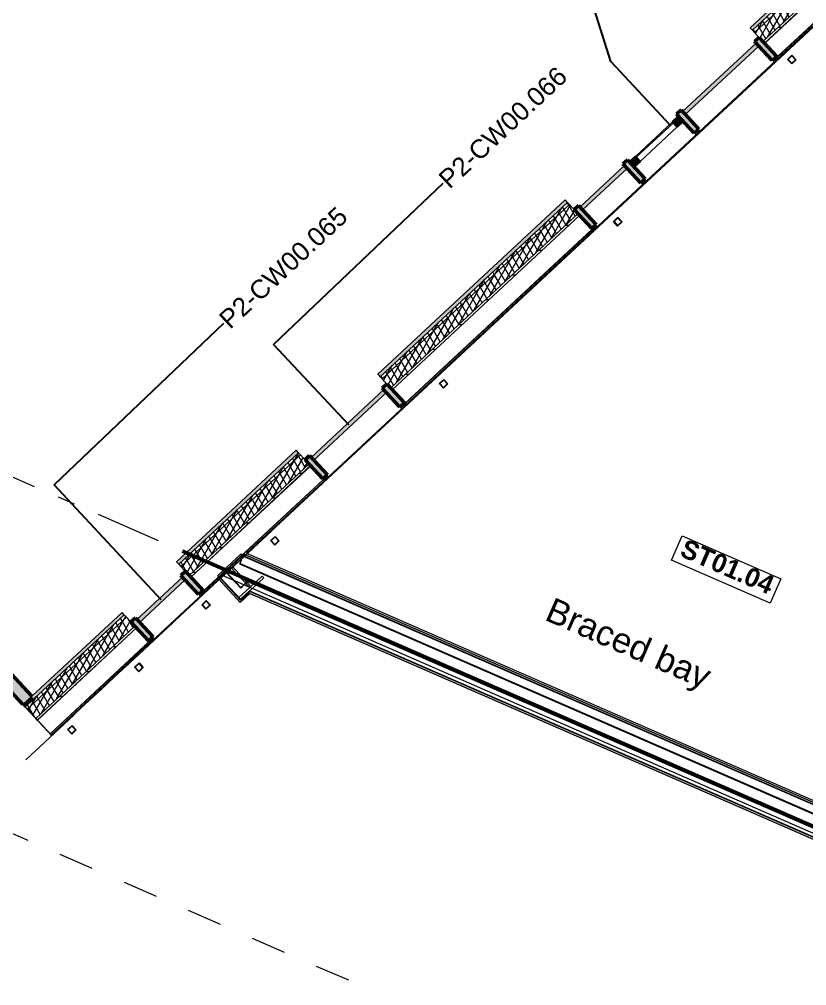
# Model space of a CAD drawing. Header units: millimetres. Extents: x -50172 to 258853, y -59787 to 25069.
# Drawn here: x -10995 to -4639, y -13336 to -5538 of the extents above; entities that cross this region are included whole.
import ezdxf
from ezdxf.enums import TextEntityAlignment as Align

# ---------------------------------------------------------------- set-up
doc = ezdxf.new("R2010")
doc.units = ezdxf.units.MM
doc.header["$MEASUREMENT"] = 0
doc.linetypes.add('Dashed', pattern=[564.444447, 282.222223, -282.222223])
doc.linetypes.add('Double Dashed', pattern=[1093.611073, 529.166651, -211.666656, 141.111112, -211.666656])
for name, color, linetype, lineweight, true_color in [('A-25-M_Curtain_Wall_Pen_No__46', 7, 'Continuous', 35, 0x444444), ('New_A-15-MG_Structural_Grid_Phase_2_Pen_No__222', 7, 'Continuous', 13, 0x65af33), ('New_A-25-M_Curtain_Wall_Pen_No__144', 7, 'Continuous', 0, 0xc8c8c8), ('New_A-25-M_Curtain_Wall_Pen_No__165', 7, 'Continuous', 0, 0x006060), ('New_A-25-M_Curtain_Wall_Pen_No__27', 7, 'Continuous', 50, 0x2a2a2a), ('New_A-25-M_Wall_Ext_Pen_No__107', 7, 'Continuous', 15, 0xa6a6a6), ('New_A-25-M_Wall_Ext_Pen_No__27', 7, 'Continuous', 50, 0x2a2a2a), ('New_A-25-M_Wall_Int_Pen_No__107', 7, 'Continuous', 15, 0xa6a6a6), ('New_A-35-M_FFE-Zone_Pen_No__74', 7, 'Continuous', 20, 0x606060), ('New_ArchiCAD Windows_Pen_No__103', 7, 'Continuous', 15, 0xa6a6a6), ('New_ArchiCAD Windows_Pen_No__23', 7, 'Continuous', 30, 0x2a2a2a), ('New_ArchiCAD Windows_Pen_No__63', 7, 'Continuous', 20, 0x606060)]:
    doc.layers.add(name, color=color, linetype=linetype, lineweight=lineweight, true_color=true_color)
for name, color, linetype, lineweight in [('A-25-M_Curtain_Wall_Pen_No__85', 8, 'Continuous', 20), ('A-95-MC_Marker_Section_P2.Marker_Pen_No__1', 7, 'Continuous', 13), ('COLUMN.IFC Import_Pen_No__2', 8, 'Continuous', 15), ('New_A-20-M_Floor_Slab_Pen_No__89', 8, 'Continuous', 20), ('New_A-25-M_Curtain_Wall_Pen_No__1', 7, 'Continuous', 13), ('New_A-25-M_Wall_Ext_Pen_No__1', 7, 'Continuous', 13), ('New_A-25-M_Wall_Int_Pen_No__1', 7, 'Continuous', 13), ('New_A-95-P_Drawing_Pen_No__156', 5, 'Continuous', 50), ('New_A-95-P_Text_1_50_GA_Pen_No__1', 7, 'Continuous', 13), ('New_ArchiCAD Windows_Pen_No__1', 7, 'Continuous', 13), ('New_ArchiCAD Windows_Pen_No__83', 8, 'Continuous', 20), ('New_ArchiCAD Zone Stamps_Pen_No__9', 7, 'Continuous', 13)]:
    doc.layers.add(name, color=color, linetype=linetype, lineweight=lineweight)
for name, color, linetype in [('A-95-MC_Marker_Section_P2.Marker', 7, 'Continuous'), ('COLUMN.IFC Import', 7, 'Continuous'), ('New_A-15-MG_Structural_Grid_Phase_2', 7, 'Continuous'), ('New_A-20-M_Floor_Slab', 7, 'Continuous'), ('New_A-25-M_Curtain_Wall', 7, 'Continuous'), ('New_A-25-M_Wall_Ext', 7, 'Continuous'), ('New_A-25-M_Wall_Int', 7, 'Continuous'), ('New_A-35-M_FFE-Zone', 7, 'Continuous'), ('New_ArchiCAD Windows', 7, 'Continuous')]:
    doc.layers.add(name, color=color, linetype=linetype)
doc.styles.add('GENERATED_STYLE_1', font='')
doc.styles.add('GENERATED_STYLE_2', font='')
doc.styles.add('GENERATED_STYLE_3', font='')
doc.styles.add('GENERATED_STYLE_4', font='')
doc.styles.get('GENERATED_STYLE_1').set_extended_font_data('Arial', bold=True)
doc.styles.get('GENERATED_STYLE_2').set_extended_font_data('Swis721 BT', bold=True)
doc.styles.get('GENERATED_STYLE_3').set_extended_font_data('Arial')
doc.styles.get('GENERATED_STYLE_4').set_extended_font_data('Swis721 BT')
doc.linetypes.add('Double Slash', pattern='A,0,[2,EC-MA-00-01-DR-A-00364 Phase 2 Hub First Floor GA-S2-P181.Shx,S=15.679012,R=0,X=0,Y=0],-1975.555563,0', length=1975.555563)
doc.dimstyles.new('GENERATED_STYLE__1', dxfattribs={"dimtxt": 0.18, "dimasz": 273.6, "dimexe": 0.18, "dimexo": 0.0625, "dimgap": 0.09, "dimtad": 0, "dimtih": 1, "dimtoh": 1, "dimdec": 4, "dimzin": 0, "dimdsep": 46, "dimcen": 0.09, "dimadec": 0, "dimazin": 0, "dimtfac": 1, "dimtdec": 4, "dimtmove": 0, "dimatfit": 3, "dimldrblk": 'ARROWHEAD_5', "dimfxl": 1, "dimtolj": 1, "dimtzin": 0, "dimarcsym": 0})
pattern_1 = [(60, (0, 0), (-43.30127, 25), []), (120, (0, 0), (43.30127, 25), [])]
pattern_2 = [(0, (0, 0), (0, 200), [])]
pattern_3 = [(222.9404, (0, 0), (-117.9937, 126.797), [0, -100]), (222.9404, (22.4, -97.46), (-117.9937, 126.797), [0, -100])]

# ---------------------------------------------------------------- blocks, each defined once
blk = doc.blocks.new('Research space 1_INB 1103_49_2', base_point=(-6557.3, -12752.9))
at = {"layer": 'New_A-35-M_FFE-Zone_Pen_No__74', "linetype": 'Continuous'}
for p, q in [((-9355.3, -10026.7), (-10737.5, -11312.9)), ((-1008.8, -13666.1), (-9355.3, -10026.7)), ((-10737.5, -11312.9), (-11158.6, -10860.4))]:
    blk.add_line(p, q, dxfattribs=at)
at = {"layer": 'New_ArchiCAD Zone Stamps_Pen_No__9'}
for tag, height, style, p in [('ROOM_NAME', 250, 'GENERATED_STYLE_1', (-9054.2, -14911.9)), ('zoneNameLine2', 250, 'GENERATED_STYLE_1', (-9242.6, -15344.1)), ('ROOM_NUMBER', 200, 'GENERATED_STYLE_3', (-9431.1, -15764.8)), ('measuredAreaCode', 200, 'GENERATED_STYLE_3', (-9588.1, -16124.9)), ('DUMMY_649', 200, 'GENERATED_STYLE_3', (-9280.7, -16258.9)), ('DUMMY_650', 200, 'GENERATED_STYLE_3', (-8670.2, -16525.1)), ('DUMMY_651', 133.3, 'GENERATED_STYLE_3', (-8390.9, -16631.7))]:
    blk.add_attdef(tag, text='', height=height, rotation=336.44041, dxfattribs=dict(at, style=style)).set_placement(p, align=Align.TOP_LEFT)
blk = doc.blocks.new('Fabrication Lab B_INB 1104_52_2', base_point=(-2586.4, -8487.4))
at = {"layer": 'New_A-35-M_FFE-Zone_Pen_No__74', "linetype": 'Continuous'}
for p, q in [((-3277.8, -4371.2), (-9161.1, -9845.9)), ((-9161.1, -9845.9), (-1116.3, -13353.8))]:
    blk.add_line(p, q, dxfattribs=at)
at = {"layer": 'New_ArchiCAD Zone Stamps_Pen_No__9'}
for tag, height, style, p in [('ROOM_NAME', 250, 'GENERATED_STYLE_1', (-3454.2, -6912.5)), ('zoneNameLine2', 250, 'GENERATED_STYLE_1', (-3642.6, -7344.7)), ('ROOM_NUMBER', 200, 'GENERATED_STYLE_3', (-3831, -7765.4)), ('measuredAreaCode', 200, 'GENERATED_STYLE_3', (-3988.1, -8125.5)), ('DUMMY_649', 200, 'GENERATED_STYLE_3', (-3680.7, -8259.5)), ('DUMMY_650', 200, 'GENERATED_STYLE_3', (-3191.3, -8472.9)), ('DUMMY_651', 133.3, 'GENERATED_STYLE_3', (-2912, -8579.4))]:
    blk.add_attdef(tag, text='', height=height, rotation=336.44041, dxfattribs=dict(at, style=style)).set_placement(p, align=Align.TOP_LEFT)
blk = doc.blocks.new('Slab_6_2', base_point=(-21326.2, -27554.7))
at = {"layer": 'New_A-20-M_Floor_Slab_Pen_No__89', "linetype": 'Continuous', "flags": 128}
blk.add_lwpolyline([(10989.4, -26693.5), (18941.3, -8457.3), (9986.1, -4552.4), (6045.4, -2834.1), (6178.2, -2529.5), (1092.7, -312), (-3008.3, -4128.2), (-3008.3, -4128.2), (-10733.6, -11317.1), (-11116.4, -10905.7), (-17838.9, -17161.5), (-17127.6, -17925.9), (-21326.2, -27554.7)], dxfattribs=at)
blk = doc.blocks.new('Curtain Wall_25_2')
at = {"layer": 'New_A-25-M_Curtain_Wall_Pen_No__144', "linetype": 'Continuous'}
for points in [[(-5060.4, -5717.1), (-4917.3, -5870.9), (-4880.7, -5836.8), (-5023.8, -5683.1)], [(-5689.9, -6303), (-5546.9, -6456.7), (-5510.3, -6422.7), (-5653.3, -6268.9)], [(-6121.9, -6704.9), (-5978.8, -6858.7), (-5942.2, -6824.6), (-6085.3, -6670.9)], [(-6517.2, -7072.8), (-6374.1, -7226.5), (-6337.5, -7192.5), (-6480.6, -7038.7)]]:
    blk.add_hatch(color=256, dxfattribs=at).paths.add_polyline_path(points)
at = {"layer": 'New_A-25-M_Curtain_Wall_Pen_No__165', "linetype": 'Continuous', "lineweight": 0, "true_color": 0x001818}
for points in [[(-5622.9, -6309), (-5022.6, -5750.3), (-5044.4, -5726.9), (-5644.7, -6285.5)], [(-6450.2, -7078.8), (-6084.1, -6738.1), (-6105.9, -6714.7), (-6472, -7055.3)]]:
    blk.add_hatch(color=168, dxfattribs=at).paths.add_polyline_path(points)
at = {"layer": 'New_ArchiCAD Windows_Pen_No__103', "linetype": 'Continuous'}
for points in [[(-5636.5, -6360.5), (-5684, -6404.8), (-5721.5, -6364.5), (-5673.9, -6320.2)], [(-6069.2, -6688.1), (-6021.7, -6643.8), (-5984.2, -6684.1), (-6031.8, -6728.3)]]:
    blk.add_hatch(color=256, dxfattribs=at).paths.add_polyline_path(points)
at = {"layer": 'New_A-25-M_Curtain_Wall_Pen_No__1', "linetype": 'Continuous'}
for p, q in [((-5044.4, -5726.9), (-5644.7, -6285.5)), ((-5622.9, -6309), (-5022.6, -5750.3)), ((-5022.6, -5750.3), (-5044.4, -5726.9)), ((-5644.7, -6285.5), (-5622.9, -6309)), ((-6105.9, -6714.7), (-6472, -7055.3)), ((-6450.2, -7078.8), (-6084.1, -6738.1)), ((-6084.1, -6738.1), (-6105.9, -6714.7)), ((-6472, -7055.3), (-6450.2, -7078.8))]:
    blk.add_line(p, q, dxfattribs=at)
at = {"layer": 'New_A-25-M_Curtain_Wall_Pen_No__27', "linetype": 'Continuous'}
for p, q in [((-5023.8, -5683.1), (-5060.4, -5717.1)), ((-4880.7, -5836.8), (-5023.8, -5683.1)), ((-5060.4, -5717.1), (-4917.3, -5870.9)), ((-4917.3, -5870.9), (-4880.7, -5836.8)), ((-5653.3, -6268.9), (-5689.9, -6303)), ((-5689.9, -6303), (-5546.9, -6456.7)), ((-5510.3, -6422.7), (-5653.3, -6268.9)), ((-5546.9, -6456.7), (-5510.3, -6422.7)), ((-6085.3, -6670.9), (-6121.9, -6704.9)), ((-6121.9, -6704.9), (-5978.8, -6858.7)), ((-5942.2, -6824.6), (-6085.3, -6670.9)), ((-5978.8, -6858.7), (-5942.2, -6824.6)), ((-6480.6, -7038.7), (-6517.2, -7072.8)), ((-6517.2, -7072.8), (-6374.1, -7226.5)), ((-6337.5, -7192.5), (-6480.6, -7038.7)), ((-6374.1, -7226.5), (-6337.5, -7192.5))]:
    blk.add_line(p, q, dxfattribs=at)
at = {"layer": 'New_ArchiCAD Windows_Pen_No__23', "linetype": 'Continuous'}
for p, q in [((-5721.5, -6364.5), (-5673.9, -6320.2)), ((-5684, -6404.8), (-5721.5, -6364.5)), ((-5636.5, -6360.5), (-5684, -6404.8)), ((-5673.9, -6320.2), (-5636.5, -6360.5)), ((-6069.2, -6688.1), (-6021.7, -6643.8)), ((-6031.8, -6728.3), (-6069.2, -6688.1)), ((-5984.2, -6684.1), (-6031.8, -6728.3)), ((-6021.7, -6643.8), (-5984.2, -6684.1))]:
    blk.add_line(p, q, dxfattribs=at)
at = {"layer": 'New_ArchiCAD Windows_Pen_No__63', "linetype": 'Continuous'}
blk.add_line((-5714.7, -6371.8), (-6014.8, -6651.1), dxfattribs=at)
at = {"layer": 'New_ArchiCAD Windows_Pen_No__83', "linetype": 'Continuous'}
for p, q in [((-6021.7, -6643.8), (-5721.5, -6364.5)), ((-5684, -6404.8), (-5984.2, -6684.1))]:
    blk.add_line(p, q, dxfattribs=at)
blk = doc.blocks.new('Wall_287_2', base_point=(-10892.5, -10999.6))
at = {"layer": 'New_A-25-M_Wall_Ext_Pen_No__107', "linetype": 'Continuous', "lineweight": 0, "true_color": 0x535353}
for points in [[(-10892.5, -10999.6), (-11060.3, -10819.3), (-11133.5, -10887.4), (-10965.7, -11067.7)], [(-10812.5, -11160), (-10813.4, -11158.2), (-10849.9, -11192.1), (-10848.5, -11193.6)], [(-10741.7, -11301.9), (-10742.7, -11300), (-10746.3, -11303.4), (-10745, -11304.9)]]:
    blk.add_hatch(color=251, dxfattribs=at).paths.add_polyline_path(points)
at = {"layer": 'New_A-25-M_Wall_Ext_Pen_No__107', "linetype": 'Continuous'}
blk.add_hatch(color=256, dxfattribs=at).paths.add_polyline_path([(-10892.5, -10999.6), (-10965.7, -11067.7), (-10947.3, -11087.4), (-10879.9, -11024.7)])
h = blk.add_hatch(dxfattribs=at)
h.set_pattern_fill('Batt_Insulation_0002', color=256, style=0, pattern_type=2)
h.set_pattern_definition(pattern_1)
h.paths.add_polyline_path([(-10868.3, -11048.1), (-10879.9, -11024.7), (-10947.3, -11087.4), (-10930.3, -11105.7)])
h = blk.add_hatch(dxfattribs=at)
h.set_pattern_fill('Batt_Insulation_0002', color=256, style=0, pattern_type=2)
h.set_pattern_definition(pattern_1)
h.paths.add_polyline_path([(-10821.8, -11141.4), (-10868.3, -11048.1), (-10930.3, -11105.7), (-10862.2, -11179)])
h = blk.add_hatch(dxfattribs=at)
h.set_pattern_fill('Plywood_0002', color=256, style=0, pattern_type=2)
h.set_pattern_definition(pattern_2)
h.paths.add_polyline_path([(-10813.4, -11158.2), (-10821.8, -11141.4), (-10862.2, -11179), (-10849.9, -11192.1)])
h = blk.add_hatch(dxfattribs=at)
h.set_pattern_fill('Plaster_0002', color=256, style=0, pattern_type=2)
h.set_pattern_definition(pattern_3)
h.paths.add_polyline_path([(-10741.7, -11301.9), (-10745, -11304.9), (-10734.8, -11315.9)])
at = {"layer": 'New_A-25-M_Wall_Ext_Pen_No__1', "linetype": 'Continuous'}
for p, q in [((-10892.5, -10999.6), (-10965.7, -11067.7)), ((-10879.9, -11024.7), (-10947.3, -11087.4)), ((-10868.3, -11048.1), (-10930.3, -11105.7)), ((-10821.8, -11141.4), (-10862.2, -11179)), ((-10813.4, -11158.2), (-10849.9, -11192.1)), ((-10812.5, -11160), (-10848.5, -11193.6)), ((-10742.7, -11300), (-10746.3, -11303.4)), ((-10741.7, -11301.9), (-10745, -11304.9))]:
    blk.add_line(p, q, dxfattribs=at)
at = {"layer": 'New_A-25-M_Wall_Ext_Pen_No__1', "linetype": 'Continuous', "flags": 128}
for points in [[(-10947.3, -11087.4), (-10965.7, -11067.7)], [(-10930.3, -11105.7), (-10947.3, -11087.4)], [(-10862.2, -11179), (-10930.3, -11105.7)], [(-10849.9, -11192.1), (-10862.2, -11179)], [(-10848.5, -11193.6), (-10849.9, -11192.1)], [(-10746.3, -11303.4), (-10848.5, -11193.6)], [(-10745, -11304.9), (-10746.3, -11303.4)], [(-10734.8, -11315.9), (-10745, -11304.9)]]:
    blk.add_lwpolyline(points, dxfattribs=at)
at = {"layer": 'New_A-25-M_Wall_Ext_Pen_No__27', "linetype": 'Continuous', "flags": 128}
for points in [[(-11133.5, -10887.4), (-11060.3, -10819.3)], [(-10892.5, -10999.6), (-11060.3, -10819.3)], [(-11133.5, -10887.4), (-10965.7, -11067.7)]]:
    blk.add_lwpolyline(points, dxfattribs=at)
blk = doc.blocks.new('Wall_294_2', base_point=(-9151.4, -10070.8))
at = {"layer": 'New_A-25-M_Wall_Int_Pen_No__107', "linetype": 'Continuous', "lineweight": 0, "true_color": 0x535353}
for points in [[(-9150.8, -10074.4), (-1695.6, -13325.2), (-1691.7, -13323.7), (-9151.4, -10070.8)], [(-9137.3, -10153.3), (-1783.8, -13359.8), (-1779.9, -13358.3), (-9138, -10149.8)]]:
    blk.add_hatch(color=251, dxfattribs=at).paths.add_polyline_path(points)
at = {"layer": 'New_A-25-M_Wall_Int_Pen_No__107', "linetype": 'Continuous'}
blk.add_hatch(color=256, dxfattribs=at).paths.add_polyline_path([(-9134.3, -10171), (-1803.6, -13367.6), (-1783.8, -13359.8), (-9137.3, -10153.3)])
at = {"layer": 'New_A-25-M_Wall_Int_Pen_No__1', "linetype": 'Continuous'}
for p, q in [((-9150.8, -10074.4), (-1695.6, -13325.2)), ((-9138, -10149.8), (-1779.9, -13358.3)), ((-9137.3, -10153.3), (-1783.8, -13359.8))]:
    blk.add_line(p, q, dxfattribs=at)
at = {"layer": 'New_A-25-M_Wall_Int_Pen_No__1', "linetype": 'Continuous', "flags": 128}
for points in [[(-1691.7, -13323.7), (-9151.4, -10070.8)], [(-9134.3, -10171), (-1803.6, -13367.6)]]:
    blk.add_lwpolyline(points, dxfattribs=at)
blk = doc.blocks.new('Wall_295_2', base_point=(-1156.3, -13445.5))
at = {"layer": 'New_A-25-M_Wall_Int_Pen_No__107', "linetype": 'Continuous', "lineweight": 0, "true_color": 0x535353}
for points in [[(-1114.6, -13387.3), (-9188.4, -9866.8), (-9189.6, -9869.5), (-1115.8, -13390.1)], [(-1080, -13475.5), (-9215.1, -9928.2), (-9216.3, -9930.9), (-1081.2, -13478.3)]]:
    blk.add_hatch(color=251, dxfattribs=at).paths.add_polyline_path(points)
at = {"layer": 'New_A-25-M_Wall_Int_Pen_No__107', "linetype": 'Continuous'}
blk.add_hatch(color=256, dxfattribs=at).paths.add_polyline_path([(-1122.3, -13367.6), (-9182.4, -9853), (-9188.4, -9866.8), (-1128.3, -13381.3)])
at = {"layer": 'New_A-25-M_Wall_Int_Pen_No__1', "linetype": 'Continuous'}
for p, q in [((-1113, -13391.3), (-9189.6, -9869.5)), ((-1114.6, -13387.3), (-9188.4, -9866.8)), ((-1080, -13475.5), (-9215.1, -9928.2))]:
    blk.add_line(p, q, dxfattribs=at)
at = {"layer": 'New_A-25-M_Wall_Int_Pen_No__1', "linetype": 'Continuous', "flags": 128}
for points in [[(-9189.6, -9869.5), (-9215.1, -9928.2)], [(-9188.4, -9866.8), (-9189.6, -9869.5)], [(-9182.4, -9853), (-9188.4, -9866.8)], [(-1122.3, -13367.6), (-9182.4, -9853)], [(-9215.1, -9928.2), (-9216.3, -9930.9)], [(-9216.3, -9930.9), (-1078.4, -13479.5)]]:
    blk.add_lwpolyline(points, dxfattribs=at)
blk = doc.blocks.new('Rectangular Window Opening 19_4')
at = {"layer": 'New_ArchiCAD Windows_Pen_No__1', "linetype": 'Continuous'}
for p, q in [((-1020, 339), (-1020, 324)), ((-1020, 324), (-1020, 322)), ((-1020, 322), (-1020, 172)), ((1020, 324), (1020, 339)), ((1020, 322), (1020, 324)), ((1020, 172), (1020, 322)), ((-1020, 172), (-1020, 170)), ((-1020, 170), (-1020, 152)), ((1020, 170), (1020, 172)), ((1020, 152), (1020, 170)), ((-1020, 152), (-1020, 52)), ((1020, 52), (1020, 152)), ((-1020, 52), (-1020, 27)), ((-1020, 27), (-1020, 0)), ((1020, 27), (1020, 52)), ((1020, 0), (1020, 27))]:
    blk.add_line(p, q, dxfattribs=at)
blk = doc.blocks.new('Rectangular Window Opening 19_5')
at = {"layer": 'New_ArchiCAD Windows_Pen_No__1', "linetype": 'Continuous'}
for p, q in [((-450, 339), (-450, 324)), ((-450, 324), (-450, 322)), ((-450, 322), (-450, 172)), ((450, 324), (450, 339)), ((450, 322), (450, 324)), ((450, 172), (450, 322)), ((-450, 172), (-450, 170)), ((-450, 170), (-450, 152)), ((450, 170), (450, 172)), ((450, 152), (450, 170)), ((-450, 152), (-450, 52)), ((450, 52), (450, 152)), ((-450, 52), (-450, 27)), ((-450, 27), (-450, 0)), ((450, 27), (450, 52)), ((450, 0), (450, 27))]:
    blk.add_line(p, q, dxfattribs=at)
blk = doc.blocks.new('Rectangular Window Opening 19_6')
at = {"layer": 'New_ArchiCAD Windows_Pen_No__1', "linetype": 'Continuous'}
for p, q in [((-300, 339), (-300, 324)), ((-300, 324), (-300, 322)), ((-300, 322), (-300, 172)), ((300, 324), (300, 339)), ((300, 322), (300, 324)), ((300, 172), (300, 322)), ((-300, 172), (-300, 170)), ((-300, 170), (-300, 152)), ((300, 170), (300, 172)), ((300, 152), (300, 170)), ((-300, 152), (-300, 52)), ((300, 52), (300, 152)), ((-300, 52), (-300, 27)), ((-300, 27), (-300, 0)), ((300, 27), (300, 52)), ((300, 0), (300, 27))]:
    blk.add_line(p, q, dxfattribs=at)
blk = doc.blocks.new('Wall_301_2', base_point=(-3214.8, -3855))
at = {"layer": 'New_A-25-M_Wall_Ext_Pen_No__107', "linetype": 'Continuous'}
for points in [[(-3214.8, -3855), (-5096, -5605.5), (-5077.6, -5625.2), (-3196.4, -3874.7)], [(-6589.4, -6995.2), (-8101.1, -8402), (-8082.7, -8421.7), (-6571, -7015)], [(-8759.9, -9015.1), (-9726.4, -9914.4), (-9708, -9934.2), (-8741.6, -9034.8)], [(-10165.6, -10323.2), (-10892.5, -10999.6), (-10879.9, -11024.7), (-10147.2, -10342.9)]]:
    blk.add_hatch(color=256, dxfattribs=at).paths.add_polyline_path(points)
h = blk.add_hatch(dxfattribs=at)
h.set_pattern_fill('Batt_Insulation_0002', color=256, style=0, pattern_type=2)
h.set_pattern_definition(pattern_1)
h.paths.add_polyline_path([(-3196.4, -3874.7), (-5077.6, -5625.2), (-5060.5, -5643.5), (-3179.4, -3893)])
h = blk.add_hatch(dxfattribs=at)
h.set_pattern_fill('Batt_Insulation_0002', color=256, style=0, pattern_type=2)
h.set_pattern_definition(pattern_1)
h.paths.add_polyline_path([(-3179.4, -3893), (-5060.5, -5643.5), (-4992.4, -5716.8), (-3111.3, -3966.2)])
h = blk.add_hatch(dxfattribs=at)
h.set_pattern_fill('Plywood_0002', color=256, style=0, pattern_type=2)
h.set_pattern_definition(pattern_2)
h.paths.add_polyline_path([(-3111.3, -3966.2), (-4992.4, -5716.8), (-4980.2, -5729.9), (-3099, -3979.4)])
at = {"layer": 'New_A-25-M_Wall_Ext_Pen_No__107', "linetype": 'Continuous', "lineweight": 0, "true_color": 0x535353}
for points in [[(-3099, -3979.4), (-4980.2, -5729.9), (-4978.8, -5731.4), (-3097.7, -3980.9)], [(-2995.5, -4090.7), (-4876.6, -5841.2), (-4875.3, -5842.7), (-2994.1, -4092.1)], [(-6473.6, -7119.7), (-7985.3, -8526.4), (-7983.9, -8527.9), (-6472.2, -7121.1)], [(-6370, -7230.9), (-7881.7, -8637.7), (-7880.4, -8639.1), (-6368.7, -7232.4)], [(-8644.1, -9139.5), (-9610.6, -10038.9), (-9609.2, -10040.3), (-8642.8, -9141)], [(-8540.6, -9250.8), (-9507, -10150.1), (-9505.7, -10151.6), (-8539.2, -9252.3)], [(-10049.8, -10447.6), (-10813.4, -11158.2), (-10812.5, -11160), (-10048.5, -10449.1)], [(-9946.3, -10558.9), (-10742.7, -11300), (-10741.7, -11301.9), (-9944.9, -10560.3)]]:
    blk.add_hatch(color=251, dxfattribs=at).paths.add_polyline_path(points)
at = {"layer": 'New_A-25-M_Wall_Ext_Pen_No__107', "linetype": 'Continuous'}
h = blk.add_hatch(dxfattribs=at)
h.set_pattern_fill('Plaster_0002', color=256, style=0, pattern_type=2)
h.set_pattern_definition(pattern_3)
h.paths.add_polyline_path([(-3285.3, -4363.1), (-4875.3, -5842.7), (-4865, -5853.7), (-3275.1, -4374.1)])
h = blk.add_hatch(dxfattribs=at)
h.set_pattern_fill('Batt_Insulation_0002', color=256, style=0, pattern_type=2)
h.set_pattern_definition(pattern_1)
h.paths.add_polyline_path([(-6571, -7015), (-8082.7, -8421.7), (-8065.7, -8440), (-6554, -7033.3)])
h = blk.add_hatch(dxfattribs=at)
h.set_pattern_fill('Batt_Insulation_0002', color=256, style=0, pattern_type=2)
h.set_pattern_definition(pattern_1)
h.paths.add_polyline_path([(-6554, -7033.3), (-8065.7, -8440), (-7997.5, -8513.2), (-6485.8, -7106.5)])
h = blk.add_hatch(dxfattribs=at)
h.set_pattern_fill('Plywood_0002', color=256, style=0, pattern_type=2)
h.set_pattern_definition(pattern_2)
h.paths.add_polyline_path([(-6485.8, -7106.5), (-7997.5, -8513.2), (-7985.3, -8526.4), (-6473.6, -7119.7)])
h = blk.add_hatch(dxfattribs=at)
h.set_pattern_fill('Plaster_0002', color=256, style=0, pattern_type=2)
h.set_pattern_definition(pattern_3)
h.paths.add_polyline_path([(-6368.7, -7232.4), (-7880.4, -8639.1), (-7870.2, -8650.1), (-6358.4, -7243.4)])
h = blk.add_hatch(dxfattribs=at)
h.set_pattern_fill('Batt_Insulation_0002', color=256, style=0, pattern_type=2)
h.set_pattern_definition(pattern_1)
h.paths.add_polyline_path([(-8741.6, -9034.8), (-9708, -9934.2), (-9691, -9952.5), (-8724.5, -9053.1)])
h = blk.add_hatch(dxfattribs=at)
h.set_pattern_fill('Batt_Insulation_0002', color=256, style=0, pattern_type=2)
h.set_pattern_definition(pattern_1)
h.paths.add_polyline_path([(-8724.5, -9053.1), (-9691, -9952.5), (-9622.8, -10025.7), (-8656.4, -9126.3)])
h = blk.add_hatch(dxfattribs=at)
h.set_pattern_fill('Plywood_0002', color=256, style=0, pattern_type=2)
h.set_pattern_definition(pattern_2)
h.paths.add_polyline_path([(-8656.4, -9126.3), (-9622.8, -10025.7), (-9610.6, -10038.9), (-8644.1, -9139.5)])
h = blk.add_hatch(dxfattribs=at)
h.set_pattern_fill('Plaster_0002', color=256, style=0, pattern_type=2)
h.set_pattern_definition(pattern_3)
h.paths.add_polyline_path([(-8539.2, -9252.3), (-9505.7, -10151.6), (-9495.5, -10162.6), (-8529, -9263.2)])
h = blk.add_hatch(dxfattribs=at)
h.set_pattern_fill('Batt_Insulation_0002', color=256, style=0, pattern_type=2)
h.set_pattern_definition(pattern_1)
h.paths.add_polyline_path([(-10147.2, -10342.9), (-10879.9, -11024.7), (-10868.3, -11048.1), (-10130.2, -10361.2)])
h = blk.add_hatch(dxfattribs=at)
h.set_pattern_fill('Batt_Insulation_0002', color=256, style=0, pattern_type=2)
h.set_pattern_definition(pattern_1)
h.paths.add_polyline_path([(-10130.2, -10361.2), (-10868.3, -11048.1), (-10821.8, -11141.4), (-10062.1, -10434.4)])
h = blk.add_hatch(dxfattribs=at)
h.set_pattern_fill('Plywood_0002', color=256, style=0, pattern_type=2)
h.set_pattern_definition(pattern_2)
h.paths.add_polyline_path([(-10062.1, -10434.4), (-10821.8, -11141.4), (-10813.4, -11158.2), (-10049.8, -10447.6)])
h = blk.add_hatch(dxfattribs=at)
h.set_pattern_fill('Plaster_0002', color=256, style=0, pattern_type=2)
h.set_pattern_definition(pattern_3)
h.paths.add_polyline_path([(-9944.9, -10560.3), (-10741.7, -11301.9), (-10734.8, -11315.9), (-9934.7, -10571.3)])
at = {"layer": 'New_A-25-M_Wall_Ext_Pen_No__1', "linetype": 'Continuous'}
for p, q in [((-3196.4, -3874.7), (-5077.6, -5625.2)), ((-3179.4, -3893), (-5060.5, -5643.5)), ((-3111.3, -3966.2), (-4992.4, -5716.8)), ((-3099, -3979.4), (-4980.2, -5729.9)), ((-3097.7, -3980.9), (-4978.8, -5731.4)), ((-2995.5, -4090.7), (-4876.6, -5841.2)), ((-3285.3, -4363.1), (-4875.3, -5842.7)), ((-6571, -7015), (-8082.7, -8421.7)), ((-6554, -7033.3), (-8065.7, -8440)), ((-6485.8, -7106.5), (-7997.5, -8513.2)), ((-6473.6, -7119.7), (-7985.3, -8526.4)), ((-6472.2, -7121.1), (-7983.9, -8527.9)), ((-6370, -7230.9), (-7881.7, -8637.7)), ((-6368.7, -7232.4), (-7880.4, -8639.1)), ((-8741.6, -9034.8), (-9708, -9934.2)), ((-8724.5, -9053.1), (-9691, -9952.5)), ((-8656.4, -9126.3), (-9622.8, -10025.7)), ((-8644.1, -9139.5), (-9610.6, -10038.9)), ((-8642.8, -9141), (-9609.2, -10040.3)), ((-8540.6, -9250.8), (-9507, -10150.1)), ((-8539.2, -9252.3), (-9505.7, -10151.6)), ((-10147.2, -10342.9), (-10879.9, -11024.7)), ((-10130.2, -10361.2), (-10868.3, -11048.1)), ((-10062.1, -10434.4), (-10821.8, -11141.4)), ((-10049.8, -10447.6), (-10813.4, -11158.2)), ((-10048.5, -10449.1), (-10812.5, -11160)), ((-9946.3, -10558.9), (-10742.7, -11300)), ((-9944.9, -10560.3), (-10741.7, -11301.9))]:
    blk.add_line(p, q, dxfattribs=at)
at = {"layer": 'New_A-25-M_Wall_Ext_Pen_No__1', "linetype": 'Continuous', "flags": 128}
for points in [[(-3214.8, -3855), (-5096, -5605.5)], [(-4865, -5853.7), (-3275.1, -4374.1)], [(-6589.4, -6995.2), (-8101.1, -8402)], [(-7870.2, -8650.1), (-6358.4, -7243.4)], [(-8759.9, -9015.1), (-9726.4, -9914.4)], [(-9495.5, -10162.6), (-8529, -9263.2)], [(-10165.6, -10323.2), (-10892.5, -10999.6)], [(-10734.8, -11315.9), (-9934.7, -10571.3)]]:
    blk.add_lwpolyline(points, dxfattribs=at)
at = {"layer": 'New_ArchiCAD Windows', "color": 251, "linetype": 'Continuous', "lineweight": 20, "true_color": 0x606060, "xscale": -0.9999999999999999, "zscale": 1000, "rotation": 222.9403661904006}
for name, p in [('Rectangular Window Opening 19_4', (-5842.7, -6300.3)), ('Rectangular Window Opening 19_5', (-8430.5, -8708.5)), ('Rectangular Window Opening 19_6', (-9946, -10118.8))]:
    blk.add_blockref(name, p, dxfattribs=at)
blk = doc.blocks.new('Wall_317_2', base_point=(-9151.4, -10070.8))
at = {"layer": 'New_A-25-M_Wall_Int_Pen_No__107', "linetype": 'Continuous', "lineweight": 0, "true_color": 0x535353}
for points in [[(-9207.3, -10126.9), (-9150.8, -10074.4), (-9151.4, -10070.8), (-9207.1, -10122.7)], [(-9210.7, -10221.6), (-9137.3, -10153.3), (-9138, -10149.8), (-9210.5, -10217.4)]]:
    blk.add_hatch(color=251, dxfattribs=at).paths.add_polyline_path(points)
at = {"layer": 'New_A-25-M_Wall_Int_Pen_No__107', "linetype": 'Continuous'}
blk.add_hatch(color=256, dxfattribs=at).paths.add_polyline_path([(-9211.5, -10242.8), (-9134.3, -10171), (-9137.3, -10153.3), (-9210.7, -10221.6)])
at = {"layer": 'New_A-25-M_Wall_Int_Pen_No__1', "linetype": 'Continuous'}
for p, q in [((-9207.3, -10126.9), (-9150.8, -10074.4)), ((-9210.7, -10221.6), (-9137.3, -10153.3)), ((-9210.5, -10217.4), (-9138, -10149.8))]:
    blk.add_line(p, q, dxfattribs=at)
at = {"layer": 'New_A-25-M_Wall_Int_Pen_No__1', "linetype": 'Continuous', "flags": 128}
for points in [[(-9151.4, -10070.8), (-9207.1, -10122.7)], [(-9211.5, -10242.8), (-9134.3, -10171)]]:
    blk.add_lwpolyline(points, dxfattribs=at)
blk = doc.blocks.new('Wall_318_2', base_point=(-9207.1, -10122.7))
at = {"layer": 'New_A-25-M_Wall_Int_Pen_No__107', "linetype": 'Continuous'}
blk.add_hatch(color=256, dxfattribs=at).paths.add_polyline_path([(-9385, -10056.3), (-9211.5, -10242.8), (-9210.7, -10221.6), (-9374, -10046.1)])
at = {"layer": 'New_A-25-M_Wall_Int_Pen_No__107', "linetype": 'Continuous', "lineweight": 0, "true_color": 0x535353}
for points in [[(-9374, -10046.1), (-9210.7, -10221.6), (-9210.5, -10217.4), (-9371.8, -10044)], [(-9325, -10000.4), (-9207.3, -10126.9), (-9207.1, -10122.7), (-9322.8, -9998.4)]]:
    blk.add_hatch(color=251, dxfattribs=at).paths.add_polyline_path(points)
at = {"layer": 'New_A-25-M_Wall_Int_Pen_No__1', "linetype": 'Continuous'}
for p, q in [((-9374, -10046.1), (-9210.7, -10221.6)), ((-9371.8, -10044), (-9210.5, -10217.4)), ((-9325, -10000.4), (-9207.3, -10126.9))]:
    blk.add_line(p, q, dxfattribs=at)
at = {"layer": 'New_A-25-M_Wall_Int_Pen_No__1', "linetype": 'Continuous', "flags": 128}
for points in [[(-9322.8, -9998.4), (-9385, -10056.3)], [(-9385, -10056.3), (-9211.5, -10242.8)], [(-9207.1, -10122.7), (-9322.8, -9998.4)]]:
    blk.add_lwpolyline(points, dxfattribs=at)
blk = doc.blocks.new('Standard grid marker_6')
at = {"layer": 'New_A-15-MG_Structural_Grid_Phase_2_Pen_No__222', "linetype": 'Double Dashed'}
blk.add_line((2642.7, 0), (48997.9, 0), dxfattribs=at)
at = {"layer": 'New_A-15-MG_Structural_Grid_Phase_2_Pen_No__222', "style": 'GENERATED_STYLE_4'}
blk.add_attdef('AC_MarkerText_1', text='', height=350, rotation=113.5, dxfattribs=at).set_placement((-500, -1294.1), align=Align.MIDDLE_CENTER)
blk = doc.blocks.new('Discrete Accessory 235')
at = {"layer": 'COLUMN.IFC Import_Pen_No__2', "linetype": 'Continuous'}
for p, q in [((-25, 25), (25, 25)), ((-25, -25), (-25, 25)), ((-21, 21), (-21, -21)), ((21, 21), (-21, 21)), ((21, -21), (21, 21)), ((25, 25), (25, -25)), ((25, -25), (-25, -25)), ((-21, -21), (21, -21))]:
    blk.add_line(p, q, dxfattribs=at)
blk = doc.blocks.new('Discrete Accessory 236')
at = {"layer": 'COLUMN.IFC Import_Pen_No__2', "linetype": 'Continuous'}
for p, q in [((-25, 25), (25, 25)), ((-25, -25), (-25, 25)), ((-21, 21), (-21, -21)), ((21, 21), (-21, 21)), ((21, -21), (21, 21)), ((25, 25), (25, -25)), ((25, -25), (-25, -25)), ((-21, -21), (21, -21))]:
    blk.add_line(p, q, dxfattribs=at)
blk = doc.blocks.new('Discrete Accessory 237')
at = {"layer": 'COLUMN.IFC Import_Pen_No__2', "linetype": 'Continuous'}
for p, q in [((-25, 25), (25, 25)), ((-25, -25), (-25, 25)), ((-21, 21), (-21, -21)), ((21, 21), (-21, 21)), ((21, -21), (21, 21)), ((25, 25), (25, -25)), ((25, -25), (-25, -25)), ((-21, -21), (21, -21))]:
    blk.add_line(p, q, dxfattribs=at)
blk = doc.blocks.new('Discrete Accessory 238')
at = {"layer": 'COLUMN.IFC Import_Pen_No__2', "linetype": 'Continuous'}
for p, q in [((-25, 25), (25, 25)), ((-25, -25), (-25, 25)), ((-21, 21), (-21, -21)), ((21, 21), (-21, 21)), ((21, -21), (21, 21)), ((25, 25), (25, -25)), ((25, -25), (-25, -25)), ((-21, -21), (21, -21))]:
    blk.add_line(p, q, dxfattribs=at)
blk = doc.blocks.new('Discrete Accessory 333')
at = {"layer": 'COLUMN.IFC Import_Pen_No__2', "linetype": 'Continuous'}
for p, q in [((-25, 25), (25, 25)), ((-25, -25), (-25, 25)), ((-21, 21), (-21, -21)), ((21, 21), (-21, 21)), ((21, -21), (21, 21)), ((25, 25), (25, -25)), ((25, -25), (-25, -25)), ((-21, -21), (21, -21))]:
    blk.add_line(p, q, dxfattribs=at)
blk = doc.blocks.new('Discrete Accessory 334')
at = {"layer": 'COLUMN.IFC Import_Pen_No__2', "linetype": 'Continuous'}
for p, q in [((-25, 25), (25, 25)), ((-25, -25), (-25, 25)), ((-21, 21), (-21, -21)), ((21, 21), (-21, 21)), ((21, -21), (21, 21)), ((25, 25), (25, -25)), ((25, -25), (-25, -25)), ((-21, -21), (21, -21))]:
    blk.add_line(p, q, dxfattribs=at)
blk = doc.blocks.new('Discrete Accessory 335')
at = {"layer": 'COLUMN.IFC Import_Pen_No__2', "linetype": 'Continuous'}
for p, q in [((-25, 25), (25, 25)), ((-25, -25), (-25, 25)), ((-21, 21), (-21, -21)), ((21, 21), (-21, 21)), ((21, -21), (21, 21)), ((25, 25), (25, -25)), ((25, -25), (-25, -25)), ((-21, -21), (21, -21))]:
    blk.add_line(p, q, dxfattribs=at)
blk = doc.blocks.new('Column 98')
at = {"layer": 'COLUMN.IFC Import_Pen_No__2', "linetype": 'Continuous'}
for p, q in [((-129.4, 133.35), (129.4, 133.35)), ((-129.4, 112.85), (-129.4, 133.35)), ((-6.4, 112.85), (-129.4, 112.85)), ((-6.4, -112.85), (-6.4, 112.85)), ((6.4, 112.85), (6.4, -112.85)), ((129.4, 112.85), (6.4, 112.85)), ((129.4, 133.35), (129.4, 112.85)), ((-129.4, -112.85), (-6.4, -112.85)), ((-129.4, -133.35), (-129.4, -112.85)), ((129.4, -133.35), (-129.4, -133.35)), ((6.4, -112.85), (129.4, -112.85)), ((129.4, -112.85), (129.4, -133.35))]:
    blk.add_line(p, q, dxfattribs=at)
blk = doc.blocks.new('ARROWHEAD_5')
at = {"color": 0, "linetype": 'Continuous', "lineweight": 0}
blk.add_line((0, 0), (-1, 0), dxfattribs=at)
blk.add_solid([(-1, 0.2679), (0, 0), (-1, -0.2679), (-1, 0.2679)], dxfattribs=at)
blk = doc.blocks.new('Curtain Wall_27_2')
at = {"layer": 'New_A-25-M_Curtain_Wall_Pen_No__144', "linetype": 'Continuous'}
for points in [[(-9511.1, -10145.8), (-9654.2, -9992), (-9690.8, -10026.1), (-9547.7, -10179.8)], [(-9913.8, -10520.4), (-10056.8, -10366.7), (-10093.4, -10400.8), (-9950.4, -10554.5)]]:
    blk.add_hatch(color=256, dxfattribs=at).paths.add_polyline_path(points)
at = {"layer": 'New_A-25-M_Curtain_Wall_Pen_No__165', "linetype": 'Continuous', "lineweight": 0, "true_color": 0x001818}
blk.add_hatch(color=168, dxfattribs=at).paths.add_polyline_path([(-10026.4, -10406.7), (-9653.1, -10059.3), (-9674.9, -10035.9), (-10048.2, -10383.3)])
at = {"layer": 'New_A-25-M_Curtain_Wall_Pen_No__1', "linetype": 'Continuous'}
for p, q in [((-9674.9, -10035.9), (-10048.2, -10383.3)), ((-9653.1, -10059.3), (-10026.4, -10406.7)), ((-9674.9, -10035.9), (-9653.1, -10059.3)), ((-10048.2, -10383.3), (-10026.4, -10406.7))]:
    blk.add_line(p, q, dxfattribs=at)
at = {"layer": 'New_A-25-M_Curtain_Wall_Pen_No__27', "linetype": 'Continuous'}
for p, q in [((-9654.2, -9992), (-9690.8, -10026.1)), ((-9690.8, -10026.1), (-9547.7, -10179.8)), ((-9654.2, -9992), (-9511.1, -10145.8)), ((-9511.1, -10145.8), (-9547.7, -10179.8)), ((-10056.8, -10366.7), (-10093.4, -10400.8)), ((-10056.8, -10366.7), (-9913.8, -10520.4)), ((-10093.4, -10400.8), (-9950.4, -10554.5)), ((-9913.8, -10520.4), (-9950.4, -10554.5))]:
    blk.add_line(p, q, dxfattribs=at)
blk = doc.blocks.new('Curtain Wall_28_2')
at = {"layer": 'New_A-25-M_Curtain_Wall_Pen_No__144', "linetype": 'Continuous'}
for points in [[(-7885.8, -8633.3), (-8028.9, -8479.6), (-8065.5, -8513.6), (-7922.4, -8667.4)], [(-8508.1, -9212.3), (-8651.1, -9058.6), (-8687.7, -9092.7), (-8544.7, -9246.4)]]:
    blk.add_hatch(color=256, dxfattribs=at).paths.add_polyline_path(points)
at = {"layer": 'New_A-25-M_Curtain_Wall_Pen_No__165', "linetype": 'Continuous', "lineweight": 0, "true_color": 0x001818}
blk.add_hatch(color=168, dxfattribs=at).paths.add_polyline_path([(-8620.7, -9098.6), (-8027.8, -8546.8), (-8049.6, -8523.4), (-8642.5, -9075.2)])
at = {"layer": 'New_A-25-M_Curtain_Wall_Pen_No__1', "linetype": 'Continuous'}
for p, q in [((-8049.6, -8523.4), (-8642.5, -9075.2)), ((-8027.8, -8546.8), (-8620.7, -9098.6)), ((-8049.6, -8523.4), (-8027.8, -8546.8)), ((-8642.5, -9075.2), (-8620.7, -9098.6))]:
    blk.add_line(p, q, dxfattribs=at)
at = {"layer": 'New_A-25-M_Curtain_Wall_Pen_No__27', "linetype": 'Continuous'}
for p, q in [((-8028.9, -8479.6), (-8065.5, -8513.6)), ((-8028.9, -8479.6), (-7885.8, -8633.3)), ((-8065.5, -8513.6), (-7922.4, -8667.4)), ((-7885.8, -8633.3), (-7922.4, -8667.4)), ((-8651.1, -9058.6), (-8687.7, -9092.7)), ((-8687.7, -9092.7), (-8544.7, -9246.4)), ((-8651.1, -9058.6), (-8508.1, -9212.3)), ((-8508.1, -9212.3), (-8544.7, -9246.4))]:
    blk.add_line(p, q, dxfattribs=at)
blk = doc.blocks.new('Standard grid marker_8')
at = {"layer": 'New_A-15-MG_Structural_Grid_Phase_2_Pen_No__222', "linetype": 'Double Dashed'}
blk.add_line((705.1, 0), (32130.3, 0), dxfattribs=at)
at = {"layer": 'New_A-15-MG_Structural_Grid_Phase_2_Pen_No__222', "style": 'GENERATED_STYLE_4'}
for tag, p in [('AC_MarkerText_1_0', (-500, 43.4)), ('AC_MarkerText_1_1', (33335.4, 43.4))]:
    blk.add_attdef(tag, text='', height=350, rotation=180, dxfattribs=at).set_placement(p, align=Align.MIDDLE_CENTER)
blk = doc.blocks.new('Cutting Plane_3_2', base_point=(15693.3, -23770.8))
at = {"layer": 'A-95-MC_Marker_Section_P2.Marker_Pen_No__1', "linetype": 'Dashed'}
blk.add_line((15464.1, -23670.9), (-14070.1, -10792.5), dxfattribs=at)

msp = doc.modelspace()

# ---------------------------------------------------------------- linework, layer by layer
at = {"layer": 'New_A-95-P_Drawing_Pen_No__156', "linetype": 'Double Slash', "flags": 128}
msp.add_lwpolyline([(-1106.1, -13568.1), (-9677.8, -9830.4)], dxfattribs=at)
at = {"layer": 'New_A-95-P_Text_1_50_GA_Pen_No__1', "linetype": 'Continuous', "flags": 128}
msp.add_lwpolyline([(-5643.8, -9705.3), (-4848.9, -10051.9), (-4934.3, -10247.9), (-5729.3, -9901.2)], close=True, dxfattribs=at)

# ---------------------------------------------------------------- block references
at = {"layer": 'A-95-MC_Marker_Section_P2.Marker'}
msp.add_blockref('Cutting Plane_3_2', (15693.3, -23770.8), dxfattribs=at)
at = {"layer": 'COLUMN.IFC Import', "linetype": 'Continuous', "zscale": 1000}
for name, p, rotation in [('Discrete Accessory 235', (-4758.9, -5862.8), 222.940410901894), ('Discrete Accessory 236', (-6164.4, -7170.8), 222.940410901894), ('Discrete Accessory 237', (-7570, -8478.7), 222.940410901894), ('Discrete Accessory 238', (-8931.6, -9745.8), 222.940410901894), ('Column 98', (-9207.2, -10035.6), 42.940411571261), ('Discrete Accessory 333', (-9487.3, -10262.9), 222.940410901894), ('Discrete Accessory 334', (-10029, -10767), 222.940410901894), ('Discrete Accessory 335', (-10570.7, -11271.1), 222.940410901894)]:
    msp.add_blockref(name, p, dxfattribs=dict(at, rotation=rotation))
at = {"layer": 'New_A-15-MG_Structural_Grid_Phase_2', "color": 8, "linetype": 'Continuous', "lineweight": 15, "zscale": 1000}
for name, p, rotation in [('Standard grid marker_6', (3387.7, 1823.7), 222.9404146370858), ('Standard grid marker_8', (15837, -20956.1), 156.4404115839929)]:
    msp.add_blockref(name, p, dxfattribs=dict(at, rotation=rotation))
at = {"layer": 'New_A-20-M_Floor_Slab', "color": 8, "linetype": 'Continuous', "lineweight": 20}
msp.add_blockref('Slab_6_2', (-21326.2, -27554.7), dxfattribs=at)
at = {"layer": 'New_A-25-M_Curtain_Wall', "linetype": 'Continuous', "lineweight": 0}
for name in ['Curtain Wall_25_2', 'Curtain Wall_28_2', 'Curtain Wall_27_2']:
    msp.add_blockref(name, (0, 0), dxfattribs=at)
at = {"layer": 'New_A-25-M_Wall_Ext', "color": 250, "lineweight": 50, "true_color": 0x2a2a2a}
for name, p in [('Wall_301_2', (-3214.8, -3855)), ('Wall_287_2', (-10892.5, -10999.6))]:
    msp.add_blockref(name, p, dxfattribs=at)
at = {"layer": 'New_A-25-M_Wall_Int', "color": 250, "lineweight": 50, "true_color": 0x2a2a2a}
for name, p in [('Wall_295_2', (-1156.3, -13445.5)), ('Wall_318_2', (-9207.1, -10122.7)), ('Wall_317_2', (-9151.4, -10070.8)), ('Wall_294_2', (-9151.4, -10070.8))]:
    msp.add_blockref(name, p, dxfattribs=at)
at = {"layer": 'New_A-35-M_FFE-Zone', "linetype": 'Continuous'}
for name, p in [('Fabrication Lab B_INB 1104_52_2', (-2586.4, -8487.4)), ('Research space 1_INB 1103_49_2', (-6557.3, -12752.9))]:
    msp.add_blockref(name, p, dxfattribs=at)

# ---------------------------------------------------------------- texts
at = {"layer": 'A-25-M_Curtain_Wall_Pen_No__46', "linetype": 'Continuous', "char_height": 150, "attachment_point": 4, "rotation": 42.99402, "style": 'GENERATED_STYLE_4'}
for s, insert in [('\\A1;{\\fSwis721 BT|b0|i0|c0|p34;P2-CW00.066}', (-7572.4, -6858.9)), ('\\A1;{\\fSwis721 BT|b0|i0|c0|p34;P2-CW00.065}', (-9344.8, -7990.4))]:
    msp.add_mtext(s, dxfattribs=dict(at, insert=insert))
at = {"layer": 'New_A-95-P_Text_1_50_GA_Pen_No__1', "linetype": 'Continuous', "rotation": 336.44041}
for s, insert, char_height, attachment_point, style in [('\\A1;{\\fSwis721 BT|b1|i0|c0|p34;ST01.04}', (-5249.3, -9885.4), 150, 2, 'GENERATED_STYLE_2'), ('\\A1;{\\fSwis721 BT|b0|i0|c0|p34;Braced bay }', (-6683.6, -10197.3), 200, 1, 'GENERATED_STYLE_4')]:
    msp.add_mtext(s, dxfattribs=dict(at, insert=insert, char_height=char_height, attachment_point=attachment_point, style=style))

# ---------------------------------------------------------------- leaders
at = {"layer": 'A-25-M_Curtain_Wall_Pen_No__85', "linetype": 'Continuous', "annotation_type": 0, "has_hookline": 1, "text_width": 1535.7}
for points, hookline_direction, horizontal_direction in [([(-5738.2, -6394.3), (-6219.9, -5876.7), (-6388.1, -5342.3)], 1, (0.331937, -0.943302, 0)), ([(-8335.1, -8811), (-8942.1, -8161.4), (-7572.5, -6859)], 0, (0.731425, 0.681922, 0)), ([(-9850.6, -10221.3), (-10714.5, -9293), (-9344.9, -7990.5)], 0, (0.731425, 0.681922, 0))]:
    msp.add_leader(points, dimstyle='GENERATED_STYLE__1', dxfattribs=dict(at, hookline_direction=hookline_direction, horizontal_direction=horizontal_direction))

doc.saveas('drawing.dxf')
